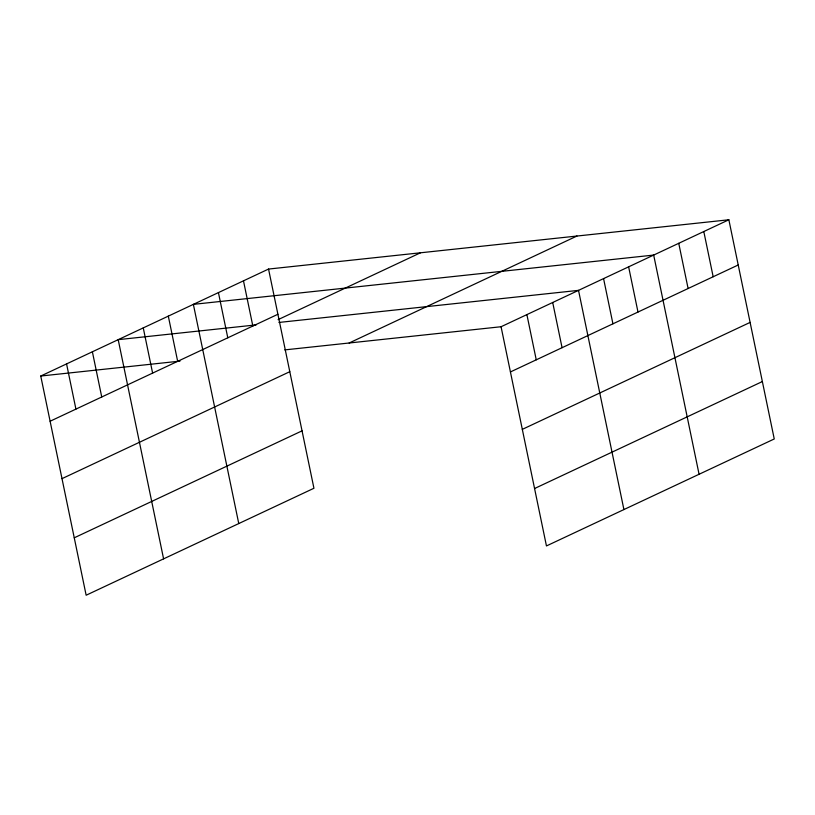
<?xml version="1.0" encoding="UTF-8"?>
<svg xmlns="http://www.w3.org/2000/svg" width="815" height="815" viewBox="0 0 815 815"><rect width="100%" height="100%" fill="white"/><g stroke="black" fill="none" stroke-linecap="round" stroke-linejoin="round"><path stroke-width="1.22" d="M268.543 269.062L313.938 488.267L86.146 595.225L40.75 376.031L268.543 269.062L728.855 219.775L774.25 438.969L546.457 545.938L501.062 326.734L728.855 219.775M50.112 421.233L277.905 314.274M278.078 319.653L420.448 252.803M349.166 343.003L576.949 236.034M62.001 478.649L289.794 371.691M74.257 537.808L302.039 430.85M510.424 371.946L738.217 264.987M522.323 429.362L750.106 322.404M534.569 488.521L762.361 381.552M256.175 324.89L118.195 339.661L163.591 558.856M278.934 322.445L578.518 290.364L623.913 509.569M40.75 376.031L179.993 361.116M284.792 349.89L501.062 326.734M703.803 231.542L713.166 276.754M678.742 243.308L688.105 288.51M699.076 474.269L653.681 255.075L193.369 304.362L238.764 523.566M628.63 266.841L637.992 312.043M603.569 278.598L612.931 323.81M552.702 302.487L562.065 347.699M526.887 314.61L536.25 359.822M243.481 280.829L252.844 326.041M218.43 292.595L227.793 337.807M168.308 316.128L177.67 361.34M143.257 327.895L152.619 373.107M92.38 351.785L101.743 396.997M66.565 363.908L75.927 409.12"/></g></svg>
